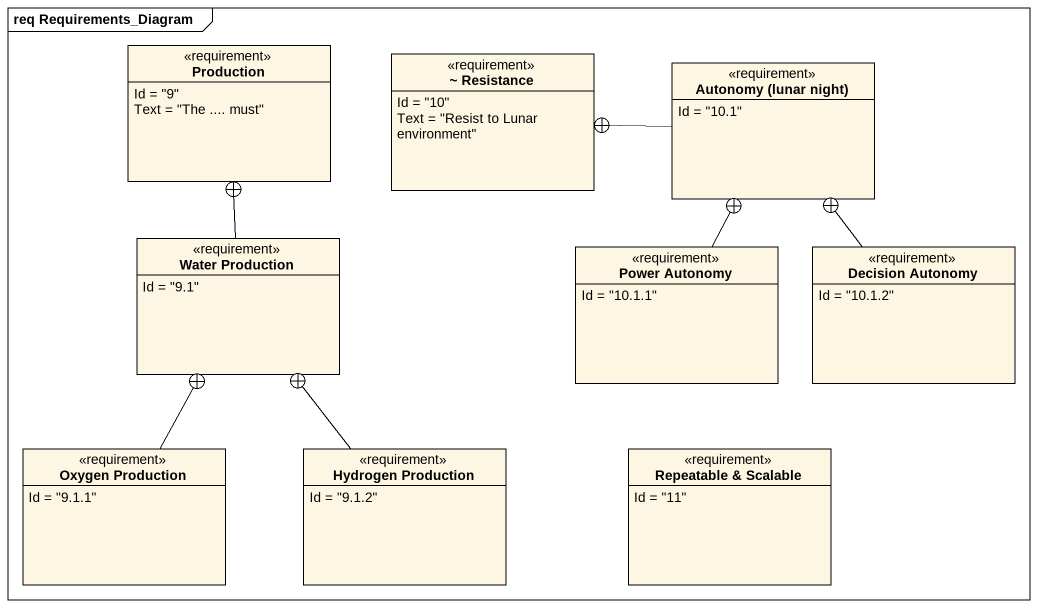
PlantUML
@startuml
mainframe req Requirements_Diagram
hide circle
hide empty members
class Production <<requirement>> {
  Id = "9"
  Text = "The .... must"
}
class "~ Resistance" as Resistance <<requirement>> {
  Id = "10"
  Text = "Resist to Lunar environment"
}
class "Autonomy (lunar night)" as Autonomy_lunar_night <<requirement>> {
  Id = "10.1"
}
class "Water Production" as Water_Production <<requirement>> {
  Id = "9.1"
}
class "Power Autonomy" as Power_Autonomy <<requirement>> {
  Id = "10.1.1"
}
class "Decision Autonomy" as Decision_Autonomy <<requirement>> {
  Id = "10.1.2"
}
class "Oxygen Production" as Oxygen_Production <<requirement>> {
  Id = "9.1.1"
}
class "Hydrogen Production" as Hydrogen_Production <<requirement>> {
  Id = "9.1.2"
}
class "Repeatable & Scalable" as Repeatable_Scalable <<requirement>> {
  Id = "11"
}
Autonomy_lunar_night -left-+ Resistance
Water_Production -up-+ Production
Power_Autonomy -up-+ Autonomy_lunar_night
Decision_Autonomy -up-+ Autonomy_lunar_night
Oxygen_Production -up-+ Water_Production
Hydrogen_Production -up-+ Water_Production
@enduml
